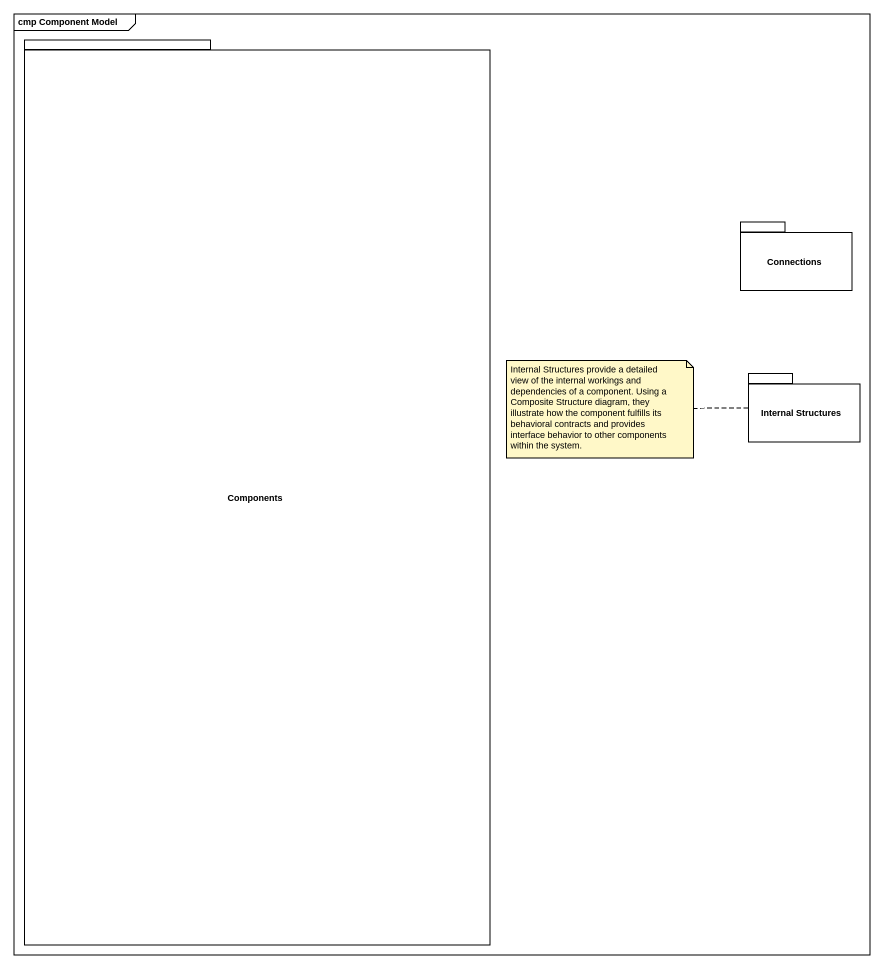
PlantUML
@startuml
mainframe cmp Component Model
package Components {
}
package Connections {
}
package "Internal Structures" as Internal_Structures {
}
note left of Internal_Structures : Internal Structures provide a detailed view of the internal workings and dependencies of a component. Using a Composite Structure diagram, they illustrate how the component fulfills its behavioral contracts and provides interface behavior to other components within the system.
@enduml
